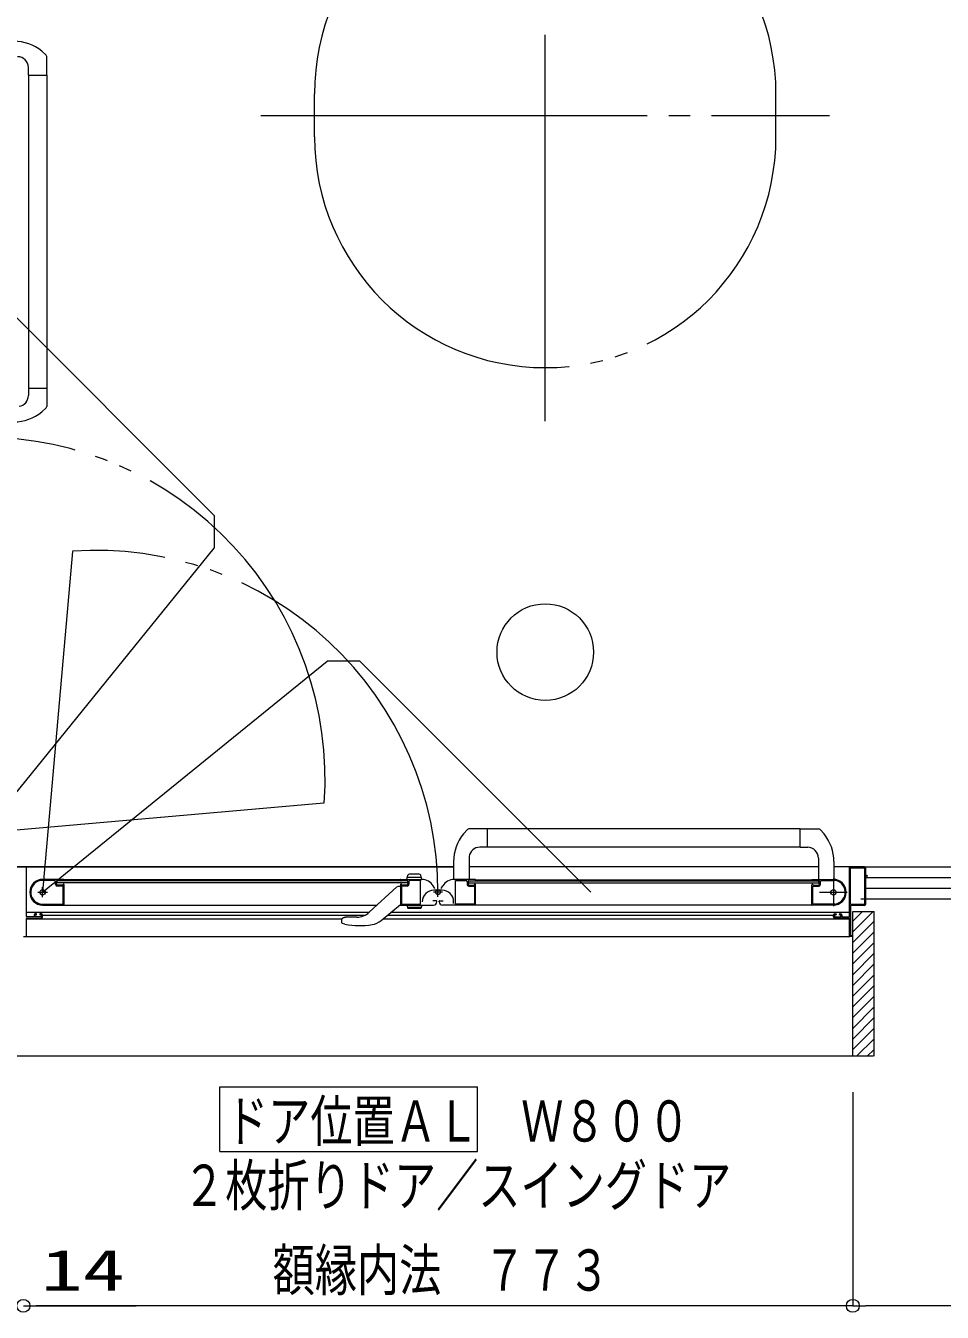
# Model space of a CAD drawing. Units: millimetres on the paper. Extents: x -305 to 305, y -152 to 152.
# Drawn here: x -141.6 to -98.9, y -10.7 to 49.2 of the extents above; entities that cross this region are included whole.
import ezdxf
from ezdxf.enums import TextEntityAlignment as Align

# ---------------------------------------------------------------- set-up
doc = ezdxf.new("R2010")
doc.units = ezdxf.units.MM
doc.linetypes.add('LONG_CHAIN', pattern=[21, 18, -1, 1, -1])
doc.linetypes.add('LONG_DOUBLE_CHAIN', pattern=[21.8, 18, -1, 0.6, -0.6, 0.6, -1])
doc.layers.add('0-0_0', color=7, linetype='Continuous', lineweight=9)
doc.layers.add('0-1_VIEW0001', color=7, linetype='Continuous', lineweight=9)
doc.styles.add('ＭＳ ゴシック', font='')
doc.styles.get('ＭＳ ゴシック').set_extended_font_data('MS Gothic')

# ---------------------------------------------------------------- blocks, each defined once
blk = doc.blocks.new('_ORIGIN')
at = {"layer": '0-0_0'}
blk.add_line((0, 0), (-1, 0), dxfattribs=at)
blk.add_circle((0, 0), 0.5, dxfattribs=at)

msp = doc.modelspace()

# ---------------------------------------------------------------- linework, layer by layer
at = {"layer": '0-0_0'}
for p, q in [((-103.104, -0.416), (-103.104, -10.375)), ((-103.104, -0.416), (-103.104, -10.375)), ((-141.754, -10.375), (-136.506, -10.375)), ((-141.154, -10.375), (-140.554, -10.375)), ((-103.704, -10.375), (-141.154, -10.375)), ((-53.034, -10.375), (-102.504, -10.375))]:
    msp.add_line(p, q, dxfattribs=at)
at = {"layer": '0-1_VIEW0001', "linetype": 'LONG_CHAIN'}
for p, q in [((-117.434, 30.823), (-117.434, 59.323)), ((-130.684, 45.073), (-104.184, 45.073)), ((-140.859, 8.658), (-140.859, 9.118)), ((-122.434, 8.676), (-122.434, 9.067)), ((-104.009, 9.538), (-104.009, 8.238)), ((-141.089, 8.888), (-140.629, 8.888)), ((-122.221, 8.888), (-122.646, 8.888)), ((-104.659, 8.888), (-103.359, 8.888))]:
    msp.add_line(p, q, dxfattribs=at)
at = {"layer": '0-1_VIEW0001'}
for p, q in [((-140.896, 48.061), (-140.697, 47.877)), ((-140.669, 46.948), (-140.669, 47.808)), ((-141.524, 46.948), (-141.524, 47.303)), ((-141.524, 46.948), (-140.669, 46.948)), ((-141.519, 46.948), (-141.519, 32.374)), ((-140.669, 46.948), (-140.669, 31.512)), ((-141.524, 32.374), (-141.524, 32.019)), ((-141.524, 32.374), (-140.669, 32.374)), ((-140.894, 31.261), (-140.697, 31.444)), ((-121.246, 11.613), (-121.063, 11.811)), ((-105.56, 11.838), (-120.995, 11.838)), ((-120.133, 10.983), (-120.133, 11.838)), ((-105.56, 10.983), (-105.56, 11.838)), ((-105.56, 11.838), (-104.699, 11.838)), ((-104.446, 11.612), (-104.63, 11.811)), ((-120.133, 10.983), (-120.488, 10.983)), ((-105.56, 10.988), (-120.133, 10.988)), ((-105.56, 10.983), (-105.205, 10.983)), ((-121.709, 10.316), (-121.712, 9.498)), ((-120.984, 10.552), (-120.983, 9.498)), ((-104.705, 10.483), (-104.705, 9.488)), ((-103.984, 10.316), (-103.981, 9.498)), ((-143.434, 10.073), (-121.71, 10.073)), ((-121.71, 10.073), (-142.309, 10.073)), ((-141.609, 7.753), (-141.609, 10.048)), ((-123.885, 9.488), (-123.833, 9.683)), ((-123.858, 9.588), (-123.211, 9.588)), ((-123.309, 9.738), (-123.76, 9.738)), ((-123.185, 9.488), (-123.237, 9.683)), ((-104.709, 10.073), (-120.984, 10.073)), ((-102.557, 10.073), (-103.983, 10.073)), ((-103.259, 7.753), (-103.259, 10.048)), ((-103.209, 8.333), (-103.209, 10.013)), ((-103.194, 10.028), (-102.569, 10.028)), ((-102.554, 10.013), (-102.554, 8.333)), ((-102.509, 10.023), (-102.509, 9.688)), ((-102.509, 9.618), (-102.509, 8.323)), ((-102.494, 9.673), (-102.444, 9.673)), ((-102.444, 9.633), (-102.494, 9.633)), ((-102.434, 9.663), (-102.434, 9.643)), ((-139.874, 9.488), (-140.859, 9.488)), ((-140.329, 9.443), (-140.859, 9.443)), ((-140.254, 9.253), (-140.254, 9.368)), ((-140.209, 9.273), (-140.209, 9.398)), ((-123.859, 9.423), (-140.184, 9.423)), ((-140.184, 9.323), (-140.184, 9.423)), ((-123.859, 9.323), (-140.184, 9.323)), ((-139.919, 9.178), (-140.179, 9.178)), ((-139.934, 9.223), (-140.159, 9.223)), ((-139.909, 8.348), (-139.909, 9.168)), ((-139.888, 9.263), (-139.894, 9.263)), ((-139.881, 9.425), (-139.866, 9.434)), ((-139.866, 9.252), (-139.881, 9.261)), ((-124.184, 9.473), (-139.859, 9.473)), ((-139.859, 9.447), (-139.859, 9.473)), ((-139.859, 8.298), (-139.859, 9.24)), ((-124.346, 9.134), (-125.634, 7.956)), ((-124.184, 9.163), (-124.275, 9.163)), ((-124.184, 9.473), (-124.184, 9.447)), ((-124.184, 9.24), (-124.184, 8.298)), ((-124.177, 9.434), (-124.163, 9.425)), ((-124.163, 9.261), (-124.177, 9.252)), ((-124.169, 9.488), (-123.183, 9.488)), ((-124.149, 9.263), (-124.155, 9.263)), ((-124.134, 9.163), (-124.134, 8.348)), ((-123.869, 9.178), (-124.119, 9.178)), ((-123.884, 9.223), (-124.109, 9.223)), ((-123.859, 9.423), (-123.859, 9.323)), ((-123.834, 9.398), (-123.834, 9.273)), ((-123.794, 9.368), (-123.794, 9.253)), ((-123.269, 9.443), (-123.719, 9.443)), ((-123.254, 8.348), (-123.254, 9.428)), ((-122.588, 9.058), (-122.663, 9.188)), ((-122.28, 9.058), (-122.205, 9.188)), ((-120.699, 9.488), (-121.685, 9.488)), ((-121.614, 8.348), (-121.614, 9.428)), ((-121.599, 9.443), (-121.149, 9.443)), ((-121.074, 9.368), (-121.074, 9.253)), ((-121.034, 9.398), (-121.034, 9.273)), ((-121.009, 9.423), (-121.009, 9.323)), ((-121.009, 9.423), (-104.684, 9.423)), ((-121.009, 9.323), (-104.684, 9.323)), ((-120.999, 9.178), (-120.749, 9.178)), ((-120.984, 9.223), (-120.759, 9.223)), ((-120.734, 9.163), (-120.734, 8.348)), ((-120.719, 9.263), (-120.713, 9.263)), ((-120.691, 9.434), (-120.706, 9.425)), ((-120.706, 9.261), (-120.691, 9.252)), ((-120.684, 9.473), (-105.009, 9.473)), ((-120.684, 9.473), (-120.684, 9.447)), ((-120.684, 8.288), (-120.684, 9.24)), ((-105.009, 9.447), (-105.009, 9.473)), ((-105.009, 8.298), (-105.009, 9.24)), ((-104.988, 9.425), (-105.002, 9.434)), ((-105.002, 9.252), (-104.988, 9.261)), ((-104.994, 9.488), (-104.009, 9.488)), ((-104.98, 9.263), (-104.974, 9.263)), ((-104.959, 8.348), (-104.959, 9.168)), ((-104.949, 9.178), (-104.689, 9.178)), ((-104.934, 9.223), (-104.709, 9.223)), ((-104.684, 9.323), (-104.684, 9.423)), ((-104.659, 9.273), (-104.659, 9.398)), ((-104.614, 9.253), (-104.614, 9.368)), ((-104.539, 9.443), (-104.009, 9.443)), ((-102.509, 9.573), (-52.434, 9.573)), ((-102.509, 9.073), (-52.434, 9.073)), ((-102.509, 9.073), (-91.934, 9.073)), ((-122.519, 8.493), (-122.669, 8.493)), ((-122.244, 8.982), (-122.624, 8.982)), ((-122.494, 8.438), (-122.494, 8.468)), ((-122.374, 8.438), (-122.374, 8.468)), ((-122.349, 8.493), (-122.199, 8.493)), ((-121.704, 8.362), (-121.704, 8.442)), ((-141.609, 7.967), (-125.622, 7.967)), ((-141.259, 7.838), (-141.259, 7.753)), ((-141.214, 7.753), (-141.214, 7.823)), ((-141.154, 7.888), (-141.209, 7.888)), ((-141.199, 7.838), (-141.154, 7.838)), ((-141.139, 7.853), (-141.139, 7.873)), ((-140.989, 7.873), (-140.989, 7.853)), ((-140.909, 7.888), (-140.974, 7.888)), ((-140.974, 7.838), (-140.929, 7.838)), ((-140.933, 8.338), (-139.919, 8.338)), ((-140.914, 7.823), (-140.914, 7.753)), ((-140.859, 8.288), (-125.271, 8.288)), ((-140.859, 7.738), (-140.859, 7.838)), ((-140.859, 7.827), (-125.819, 7.827)), ((-125.08, 7.575), (-124.184, 8.313)), ((-124.774, 7.827), (-104.009, 7.827)), ((-124.604, 7.967), (-103.259, 7.967)), ((-124.214, 8.288), (-122.644, 8.288)), ((-124.124, 8.338), (-123.264, 8.338)), ((-123.885, 8.288), (-123.851, 8.164)), ((-123.858, 8.188), (-123.211, 8.188)), ((-123.252, 8.138), (-123.818, 8.138)), ((-120.653, 8.288), (-122.224, 8.288)), ((-120.744, 8.338), (-121.604, 8.338)), ((-104.009, 8.288), (-120.684, 8.288)), ((-103.935, 8.338), (-104.949, 8.338)), ((-104.009, 7.738), (-104.009, 7.838)), ((-103.959, 7.888), (-103.894, 7.888)), ((-103.954, 7.823), (-103.954, 7.753)), ((-103.894, 7.838), (-103.939, 7.838)), ((-103.879, 7.873), (-103.879, 7.853)), ((-103.729, 7.853), (-103.729, 7.873)), ((-103.714, 7.888), (-103.659, 7.888)), ((-103.669, 7.838), (-103.714, 7.838)), ((-103.654, 7.753), (-103.654, 7.823)), ((-103.609, 7.838), (-103.609, 7.753)), ((-103.209, 8.258), (-103.209, 6.888)), ((-102.569, 8.318), (-103.194, 8.318)), ((-102.559, 8.273), (-103.194, 8.273)), ((-103.109, 7.548), (-102.659, 7.998)), ((-103.109, 7.048), (-102.159, 7.998)), ((-103.109, 7.998), (-102.109, 7.998)), ((-103.109, 1.248), (-103.109, 7.998)), ((-102.109, 1.248), (-102.109, 7.998)), ((-141.609, 6.838), (-141.609, 7.673)), ((-141.609, 7.65), (-126.934, 7.65)), ((-141.274, 7.738), (-141.594, 7.738)), ((-141.594, 7.688), (-140.909, 7.688)), ((-140.929, 7.738), (-141.199, 7.738)), ((-126.934, 7.591), (-126.934, 7.509)), ((-126.921, 7.467), (-126.921, 7.467)), ((-126.921, 7.467), (-126.886, 7.439)), ((-126.899, 7.668), (-126.901, 7.666)), ((-126.771, 7.395), (-126.886, 7.439)), ((-126.218, 7.729), (-126.737, 7.729)), ((-124.989, 7.65), (-103.259, 7.65)), ((-103.274, 7.688), (-103.959, 7.688)), ((-103.939, 7.738), (-103.669, 7.738)), ((-103.594, 7.738), (-103.274, 7.738)), ((-103.259, 6.838), (-103.259, 7.673)), ((-103.109, 6.548), (-102.109, 7.548)), ((-141.744, 6.823), (-141.624, 6.823)), ((-141.609, 6.823), (-103.259, 6.823)), ((-103.124, 6.823), (-103.244, 6.823)), ((-103.194, 6.873), (-103.124, 6.873)), ((-103.109, 6.048), (-102.109, 7.048)), ((-103.109, 5.548), (-102.109, 6.548)), ((-103.109, 5.048), (-102.109, 6.048)), ((-103.109, 4.548), (-102.109, 5.548)), ((-103.109, 4.048), (-102.109, 5.048)), ((-103.109, 3.548), (-102.109, 4.548)), ((-103.109, 3.048), (-102.109, 4.048)), ((-103.109, 2.548), (-102.109, 3.548)), ((-103.109, 2.053), (-102.109, 3.053)), ((-103.109, 1.558), (-102.109, 2.558)), ((-102.924, 1.248), (-102.109, 2.063)), ((-102.16, 1.248), (-142.759, 1.248)), ((-102.429, 1.248), (-102.109, 1.568)), ((-132.598, -3.182), (-132.598, -0.182)), ((-132.598, -0.182), (-120.598, -0.182)), ((-120.598, -3.182), (-120.598, -0.182)), ((-132.598, -3.182), (-120.598, -3.182))]:
    msp.add_line(p, q, dxfattribs=at)
at = {"layer": '0-1_VIEW0001', "linetype": 'LONG_DOUBLE_CHAIN'}
for p, q in [((-128.184, 44.073), (-128.184, 46.073)), ((-106.684, 44.073), (-106.684, 46.073)), ((-143.619, 37.195), (-132.859, 26.434)), ((-132.859, 26.434), (-132.859, 24.908)), ((-143.619, 11.648), (-132.859, 24.908)), ((-139.471, 24.752), (-140.859, 8.888)), ((-140.859, 8.888), (-127.599, 19.648)), ((-126.073, 19.648), (-127.599, 19.648)), ((-115.312, 8.888), (-126.073, 19.648)), ((-127.755, 13.036), (-143.619, 11.648)), ((-50.934, 8.573), (-102.732, 8.573))]:
    msp.add_line(p, q, dxfattribs=at)
at = {"layer": '0-1_VIEW0001'}
for points in [[(-102.559, 10.073), (-51.434, 10.073), (-51.434, 80.073)], [(-123.885, 8.288), (-123.185, 8.288), (-123.218, 8.164)], [(-126.934, 7.509), (-126.934, 7.507), (-126.934, 7.505), (-126.933, 7.503), (-126.933, 7.5), (-126.933, 7.498), (-126.932, 7.496), (-126.932, 7.494), (-126.932, 7.491), (-126.931, 7.489), (-126.931, 7.487), (-126.93, 7.485), (-126.929, 7.483), (-126.929, 7.48), (-126.928, 7.478), (-126.927, 7.476), (-126.926, 7.474), (-126.925, 7.472), (-126.924, 7.47), (-126.922, 7.468), (-126.921, 7.467)], [(-126.898, 7.668), (-126.897, 7.669), (-126.896, 7.67), (-126.895, 7.67), (-126.894, 7.671), (-126.893, 7.672), (-126.892, 7.673), (-126.89, 7.675), (-126.889, 7.676), (-126.887, 7.677), (-126.886, 7.678), (-126.885, 7.679), (-126.883, 7.68), (-126.882, 7.681), (-126.88, 7.682), (-126.879, 7.683), (-126.877, 7.684), (-126.876, 7.685), (-126.874, 7.686), (-126.873, 7.687), (-126.87, 7.689), (-126.866, 7.691), (-126.863, 7.693), (-126.86, 7.695), (-126.857, 7.697), (-126.853, 7.699), (-126.849, 7.701), (-126.846, 7.703), (-126.842, 7.705), (-126.838, 7.707), (-126.834, 7.708), (-126.831, 7.71), (-126.827, 7.712), (-126.823, 7.713), (-126.819, 7.714), (-126.815, 7.716), (-126.811, 7.717), (-126.807, 7.719), (-126.803, 7.72), (-126.798, 7.721)], [(-126.798, 7.721), (-126.794, 7.722), (-126.79, 7.723), (-126.786, 7.724), (-126.782, 7.725), (-126.777, 7.726), (-126.773, 7.726), (-126.769, 7.727), (-126.764, 7.727), (-126.76, 7.728), (-126.755, 7.728), (-126.753, 7.729), (-126.751, 7.729), (-126.749, 7.729), (-126.747, 7.729), (-126.745, 7.729), (-126.743, 7.729), (-126.741, 7.729), (-126.738, 7.729), (-126.736, 7.729), (-126.734, 7.729)]]:
    msp.add_lwpolyline(points, dxfattribs=at)
at = {"layer": '0-1_VIEW0001', "linetype": 'LONG_DOUBLE_CHAIN'}
msp.add_circle((-117.434, 20.073), 2.25, dxfattribs=at)
at = {"layer": '0-1_VIEW0001'}
for centre, radius in [((-140.859, 8.888), 0.125), ((-122.434, 8.888), 0.113), ((-104.009, 8.888), 0.125)]:
    msp.add_circle(centre, radius, dxfattribs=at)
at = {"layer": '0-1_VIEW0001', "linetype": 'LONG_DOUBLE_CHAIN'}
for centre, radius, start, end in [((-117.434, 46.073), 10.75, 0, 180), ((-117.434, 44.073), 10.75, 180, 0), ((-143.619, 14.148), 15.925, 356.00267, 90), ((-138.359, 8.888), 15.925, 0, 93.99733)]:
    msp.add_arc(centre, radius, start, end, dxfattribs=at)
at = {"layer": '0-1_VIEW0001'}
for centre, radius, start, end in [((-142.199, 46.453), 2.07, 50.97582, 89.8), ((-142.024, 47.303), 0.5, 0, 90), ((-140.769, 47.808), 0.1, 0, 43.47243), ((-142.024, 32.019), 0.5, 277.95562, 0), ((-142.199, 32.868), 2.07, 270.2, 309.05814), ((-140.769, 31.513), 0.1, 316.52757, 0), ((-119.639, 10.308), 2.07, 140.94186, 179.8), ((-120.994, 11.738), 0.1, 90, 133.47243), ((-104.699, 11.738), 0.1, 46.52757, 90), ((-106.054, 10.308), 2.07, 0.2, 39.02418), ((-120.488, 10.483), 0.5, 90, 172.04438), ((-105.205, 10.483), 0.5, 0, 90), ((-141.634, 10.048), 0.025, 0, 90), ((-123.76, 9.663), 0.075, 90, 165), ((-123.309, 9.663), 0.075, 15, 90), ((-103.234, 10.048), 0.025, 90, 180), ((-103.194, 10.013), 0.015, 90, 180), ((-102.569, 10.013), 0.015, 0, 90), ((-102.559, 10.023), 0.05, 0, 90), ((-102.494, 9.688), 0.015, 180, 270), ((-102.494, 9.618), 0.015, 90, 180), ((-102.444, 9.663), 0.01, 0, 90), ((-102.444, 9.643), 0.01, 270, 0), ((-140.859, 8.888), 0.6, 90, 270), ((-140.859, 8.888), 0.555, 90, 262.23293), ((-140.329, 9.368), 0.075, 0, 90), ((-140.179, 9.253), 0.075, 180, 270), ((-140.184, 9.398), 0.025, 90, 180), ((-140.159, 9.273), 0.05, 180, 270), ((-139.934, 9.248), 0.025, 270, 0), ((-139.919, 9.168), 0.01, 0, 90), ((-139.894, 9.248), 0.015, 90, 180), ((-139.888, 9.438), 0.015, 270, 300.96376), ((-139.888, 9.248), 0.015, 59.03624, 90), ((-139.874, 9.473), 0.015, 0, 90), ((-139.874, 9.447), 0.015, 300.96376, 0), ((-139.874, 9.24), 0.015, 0, 59.03624), ((-124.275, 9.063), 0.1, 90, 132.43623), ((-124.169, 9.473), 0.015, 90, 180), ((-124.169, 9.447), 0.015, 180, 239.03624), ((-124.169, 9.24), 0.015, 120.96376, 180), ((-124.155, 9.438), 0.015, 239.03624, 270), ((-124.155, 9.248), 0.015, 90, 120.96376), ((-124.149, 9.248), 0.015, 0, 90), ((-124.109, 9.248), 0.025, 180, 270), ((-124.119, 9.163), 0.015, 90, 180), ((-123.884, 9.273), 0.05, 270, 0), ((-123.869, 9.253), 0.075, 270, 0), ((-123.859, 9.398), 0.025, 0, 90), ((-123.719, 9.368), 0.075, 90, 180), ((-123.269, 9.428), 0.015, 0, 90), ((-123.183, 8.888), 0.6, 30, 90), ((-121.685, 8.888), 0.6, 90, 150), ((-121.599, 9.428), 0.015, 90, 180), ((-121.149, 9.368), 0.075, 0, 90), ((-120.999, 9.253), 0.075, 180, 270), ((-121.009, 9.398), 0.025, 90, 180), ((-120.984, 9.273), 0.05, 180, 270), ((-120.759, 9.248), 0.025, 270, 0), ((-120.749, 9.163), 0.015, 0, 90), ((-120.719, 9.248), 0.015, 90, 180), ((-120.713, 9.438), 0.015, 270, 300.96376), ((-120.713, 9.248), 0.015, 59.03624, 90), ((-120.699, 9.473), 0.015, 0, 90), ((-120.699, 9.447), 0.015, 300.96376, 0), ((-120.699, 9.24), 0.015, 0, 59.03624), ((-104.994, 9.473), 0.015, 90, 180), ((-104.994, 9.447), 0.015, 180, 239.03624), ((-104.994, 9.24), 0.015, 120.96376, 180), ((-104.98, 9.438), 0.015, 239.03624, 270), ((-104.98, 9.248), 0.015, 90, 120.96376), ((-104.974, 9.248), 0.015, 0, 90), ((-104.934, 9.248), 0.025, 180, 270), ((-104.949, 9.168), 0.01, 90, 180), ((-104.709, 9.273), 0.05, 270, 0), ((-104.689, 9.253), 0.075, 270, 0), ((-104.684, 9.398), 0.025, 0, 90), ((-104.539, 9.368), 0.075, 90, 180), ((-104.009, 8.888), 0.6, 270, 90), ((-104.009, 8.888), 0.555, 277.76707, 90), ((-122.624, 8.442), 0.54, 90, 180), ((-122.644, 8.438), 0.15, 270, 0), ((-122.519, 8.468), 0.025, 0, 90), ((-122.349, 8.468), 0.025, 90, 180), ((-122.224, 8.438), 0.15, 180, 270), ((-122.244, 8.442), 0.54, 0, 90), ((-141.209, 7.838), 0.05, 90, 180), ((-141.199, 7.823), 0.015, 90, 180), ((-141.154, 7.873), 0.015, 0, 90), ((-141.154, 7.853), 0.015, 270, 0), ((-140.974, 7.873), 0.015, 90, 180), ((-140.974, 7.853), 0.015, 180, 270), ((-140.933, 8.348), 0.01, 262.23293, 270), ((-140.929, 7.823), 0.015, 0, 90), ((-140.909, 7.838), 0.05, 0, 90), ((-140.759, 8.303), 0.015, 270, 272.69354), ((-139.919, 8.348), 0.01, 270, 0), ((-139.869, 8.298), 0.01, 270, 0), ((-126.218, 8.594), 0.865, 270, 312.43623), ((-124.174, 8.298), 0.01, 180, 270), ((-124.124, 8.348), 0.01, 180, 270), ((-123.818, 8.173), 0.035, 195, 270), ((-123.264, 8.348), 0.01, 270, 0), ((-123.252, 8.173), 0.035, 270, 345), ((-121.604, 8.348), 0.01, 180, 270), ((-120.744, 8.348), 0.01, 270, 0), ((-120.694, 8.298), 0.01, 270, 0), ((-104.999, 8.298), 0.01, 180, 270), ((-104.949, 8.348), 0.01, 180, 270), ((-103.959, 7.838), 0.05, 90, 180), ((-103.939, 7.823), 0.015, 90, 180), ((-103.935, 8.348), 0.01, 270, 277.76707), ((-103.894, 7.873), 0.015, 0, 90), ((-103.894, 7.853), 0.015, 270, 0), ((-103.714, 7.873), 0.015, 90, 180), ((-103.714, 7.853), 0.015, 180, 270), ((-103.669, 7.823), 0.015, 0, 90), ((-103.659, 7.838), 0.05, 0, 90), ((-103.194, 8.333), 0.015, 180, 270), ((-103.194, 8.258), 0.015, 90, 180), ((-102.569, 8.333), 0.015, 270, 0), ((-102.559, 8.323), 0.05, 270, 0), ((-141.594, 7.753), 0.015, 180, 270), ((-141.594, 7.673), 0.015, 90, 180), ((-141.274, 7.753), 0.015, 270, 0), ((-141.199, 7.753), 0.015, 180, 270), ((-140.929, 7.753), 0.015, 270, 0), ((-140.909, 7.738), 0.05, 270, 0), ((-126.834, 7.591), 0.1, 131.81032, 180), ((-126.099, 11.003), 3.67, 259.4547, 279.28844), ((-125.652, 8.269), 0.9, 279.28844, 309.5), ((-103.959, 7.738), 0.05, 180, 270), ((-103.939, 7.753), 0.015, 180, 270), ((-103.669, 7.753), 0.015, 270, 0), ((-103.594, 7.753), 0.015, 180, 270), ((-103.274, 7.753), 0.015, 270, 0), ((-103.274, 7.673), 0.015, 0, 90), ((-141.624, 6.838), 0.015, 270, 0), ((-103.244, 6.838), 0.015, 180, 270), ((-103.194, 6.888), 0.015, 180, 270), ((-103.124, 6.858), 0.015, 0, 90), ((-103.124, 6.838), 0.015, 270, 0)]:
    msp.add_arc(centre, radius, start, end, dxfattribs=at)

# ---------------------------------------------------------------- block references
at = {"layer": '0-0_0', "xscale": 0.6, "yscale": 0.6, "rotation": 180}
for p in [(-141.754, -10.375), (-141.754, -10.375), (-103.104, -10.375)]:
    msp.add_blockref('_ORIGIN', p, dxfattribs=at)
at = {"layer": '0-0_0', "xscale": 0.6, "yscale": 0.6}
msp.add_blockref('_ORIGIN', (-103.104, -10.375), dxfattribs=at)

# ---------------------------------------------------------------- texts
at = {"layer": '0-0_0', "style": 'ＭＳ ゴシック'}
for s, width, p in [('額縁内法\u3000７７３', 0.75, (-130.14, -10.246)), ('14', 1.5, (-140.945, -10.246))]:
    msp.add_text(s, height=1.921, dxfattribs=dict(at, width=width)).set_placement(p, align=Align.BOTTOM_LEFT)
at = {"layer": '0-1_VIEW0001', "style": 'ＭＳ ゴシック', "width": 0.75}
for s, p in [('ドア位置ＡＬ\u3000Ｗ８００', (-132.313, -3.302)), ('２枚折りドア／スイングドア', (-134.313, -6.299))]:
    msp.add_text(s, height=1.921, dxfattribs=at).set_placement(p, align=Align.BOTTOM_LEFT)

doc.saveas('drawing.dxf')
